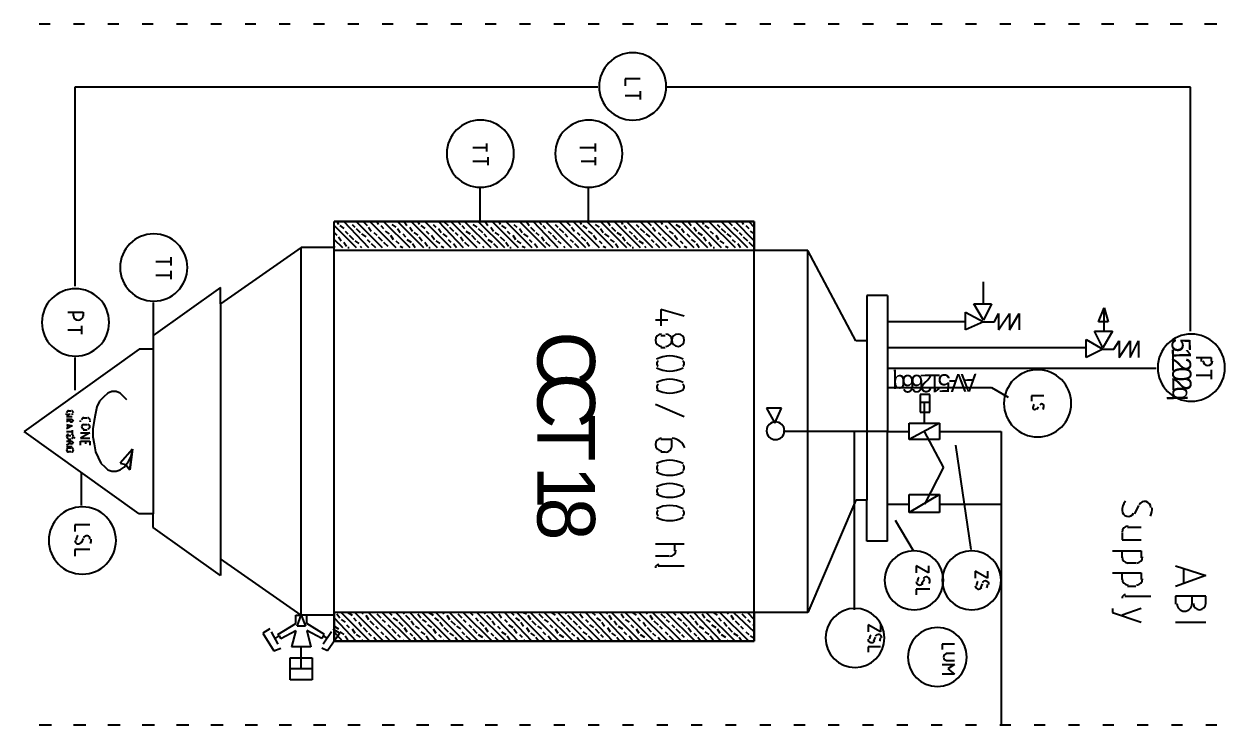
# Model space of a CAD drawing. Header units: millimetres. Extents: x 0 to 33.1, y 1.5 to 45.3.
# Drawn here: x 24.239 to 25.698, y 32.316 to 33.168 of the extents above; entities that cross this region are included whole.
import ezdxf

# ---------------------------------------------------------------- set-up
doc = ezdxf.new("R2010")
doc.units = ezdxf.units.MM
doc.header["$MEASUREMENT"] = 0
doc.layers.get('0').update_dxf_attribs({"linetype": 'CONTINUOUS'})

msp = doc.modelspace()

# ---------------------------------------------------------------- linework, layer by layer
at = {"color": 140, "linetype": 'Continuous'}
for p, q in [((24.2711, 33.1678), (24.2578, 33.1678)), ((24.3128, 33.1678), (24.2994, 33.1678)), ((24.3544, 33.1678), (24.3411, 33.1678)), ((24.3961, 33.1678), (24.3828, 33.1678)), ((24.4378, 33.1678), (24.4244, 33.1678)), ((24.4794, 33.1678), (24.4661, 33.1678)), ((24.5211, 33.1678), (24.5078, 33.1678)), ((24.5628, 33.1678), (24.5494, 33.1678)), ((24.6044, 33.1678), (24.5911, 33.1678)), ((24.6461, 33.1678), (24.6328, 33.1678)), ((24.6878, 33.1678), (24.6744, 33.1678)), ((24.7294, 33.1678), (24.7161, 33.1678)), ((24.7711, 33.1678), (24.7578, 33.1678)), ((24.8128, 33.1678), (24.7994, 33.1678)), ((24.8544, 33.1678), (24.8411, 33.1678)), ((24.8961, 33.1678), (24.8828, 33.1678)), ((24.9378, 33.1678), (24.9244, 33.1678)), ((24.9794, 33.1678), (24.9661, 33.1678)), ((25.0211, 33.1678), (25.0078, 33.1678)), ((25.0628, 33.1678), (25.0494, 33.1678)), ((25.1044, 33.1678), (25.0911, 33.1678)), ((25.1461, 33.1678), (25.1328, 33.1678)), ((25.1878, 33.1678), (25.1744, 33.1678)), ((25.2294, 33.1678), (25.2161, 33.1678)), ((25.2711, 33.1678), (25.2578, 33.1678)), ((25.3128, 33.1678), (25.2994, 33.1678)), ((25.3544, 33.1678), (25.3411, 33.1678)), ((25.3961, 33.1678), (25.3828, 33.1678)), ((25.4378, 33.1678), (25.4244, 33.1678)), ((25.4794, 33.1678), (25.4661, 33.1678)), ((25.5211, 33.1678), (25.5078, 33.1678)), ((25.5628, 33.1678), (25.5478, 33.1678)), ((25.6044, 33.1678), (25.5894, 33.1678)), ((25.6461, 33.1678), (25.6311, 33.1678)), ((25.6878, 33.1678), (25.6728, 33.1678)), ((24.9361, 33.0911), (24.3011, 33.0911)), ((24.3011, 33.0911), (24.3011, 32.8494)), ((24.9878, 33.1011), (24.9694, 33.1011)), ((24.9694, 33.1011), (24.9694, 33.0928)), ((25.6561, 33.0911), (25.0194, 33.0911)), ((25.6561, 32.7944), (25.6561, 33.0911)), ((24.9694, 33.0811), (24.9878, 33.0811)), ((24.9878, 33.0861), (24.9878, 33.0761)), ((24.8011, 33.0228), (24.8011, 33.0128)), ((24.9328, 33.0228), (24.9328, 33.0128)), ((24.7844, 33.0178), (24.8011, 33.0178)), ((24.8028, 33.0061), (24.8028, 32.9961)), ((24.9144, 33.0178), (24.9328, 33.0178)), ((24.9328, 33.0061), (24.9328, 32.9961)), ((24.7844, 33.0011), (24.8028, 33.0011)), ((24.9161, 33.0011), (24.9328, 33.0011)), ((24.7928, 32.9678), (24.7928, 32.9278)), ((24.9244, 32.9678), (24.9244, 32.9278)), ((24.6161, 32.4178), (24.6161, 32.9278)), ((25.1261, 32.9278), (24.6161, 32.9278)), ((24.6161, 32.8928), (24.6161, 32.9278)), ((24.6161, 32.9278), (25.1261, 32.9278)), ((24.6161, 32.9228), (24.6428, 32.8961)), ((24.6194, 32.9278), (24.6211, 32.9244)), ((24.6228, 32.9228), (24.6278, 32.9194)), ((24.6278, 32.9278), (24.6578, 32.8961)), ((24.6294, 32.9161), (24.6328, 32.9128)), ((24.6378, 32.9244), (24.6411, 32.9211)), ((24.6428, 32.9278), (24.6744, 32.8961)), ((24.6428, 32.9194), (24.6478, 32.9144)), ((24.6511, 32.9278), (24.6561, 32.9228)), ((24.6578, 32.9211), (24.6611, 32.9161)), ((24.6594, 32.9278), (24.6911, 32.8961)), ((24.6678, 32.9278), (24.6694, 32.9244)), ((24.6728, 32.9228), (24.6761, 32.9194)), ((24.6761, 32.9278), (24.7078, 32.8961)), ((24.6778, 32.9161), (24.6828, 32.9128)), ((24.6861, 32.9244), (24.6911, 32.9211)), ((24.6928, 32.9278), (24.7244, 32.8961)), ((24.6928, 32.9194), (24.6961, 32.9144)), ((24.7011, 32.9278), (24.7044, 32.9228)), ((24.7078, 32.9211), (24.7111, 32.9161)), ((24.7094, 32.9278), (24.7411, 32.8961)), ((24.7178, 32.9278), (24.7194, 32.9244)), ((24.7211, 32.9228), (24.7261, 32.9194)), ((24.7261, 32.9278), (24.7578, 32.8961)), ((24.7278, 32.9161), (24.7311, 32.9128)), ((24.7361, 32.9244), (24.7394, 32.9211)), ((24.7428, 32.9278), (24.7728, 32.8961)), ((24.7428, 32.9194), (24.7461, 32.9144)), ((24.7494, 32.9278), (24.7544, 32.9228)), ((24.7561, 32.9211), (24.7611, 32.9161)), ((24.7578, 32.9278), (24.7894, 32.8961)), ((24.7661, 32.9278), (24.7694, 32.9244)), ((24.7711, 32.9228), (24.7744, 32.9194)), ((24.7744, 32.9278), (24.8061, 32.8961)), ((24.7761, 32.9161), (24.7811, 32.9128)), ((24.7844, 32.9244), (24.7894, 32.9211)), ((24.7911, 32.9278), (24.8228, 32.8961)), ((24.7911, 32.9194), (24.7961, 32.9144)), ((24.7994, 32.9278), (24.8028, 32.9228)), ((24.8061, 32.9211), (24.8094, 32.9161)), ((24.8078, 32.9278), (24.8394, 32.8961)), ((24.8161, 32.9278), (24.8178, 32.9244)), ((24.8194, 32.9228), (24.8244, 32.9194)), ((24.8244, 32.9278), (24.8561, 32.8961)), ((24.8261, 32.9161), (24.8294, 32.9128)), ((24.8344, 32.9244), (24.8378, 32.9211)), ((24.8411, 32.9278), (24.8728, 32.8961)), ((24.8411, 32.9194), (24.8444, 32.9144)), ((24.8494, 32.9278), (24.8528, 32.9228)), ((24.8544, 32.9211), (24.8594, 32.9161)), ((24.8578, 32.9278), (24.8878, 32.8961)), ((24.8644, 32.9278), (24.8678, 32.9244)), ((24.8694, 32.9228), (24.8728, 32.9194)), ((24.8728, 32.9278), (24.9044, 32.8961)), ((24.8761, 32.9161), (24.8794, 32.9128)), ((24.8844, 32.9244), (24.8878, 32.9211)), ((24.8894, 32.9278), (24.9211, 32.8961)), ((24.8894, 32.9194), (24.8944, 32.9144)), ((24.8978, 32.9278), (24.9028, 32.9228)), ((24.9044, 32.9211), (24.9078, 32.9161)), ((24.9061, 32.9278), (24.9378, 32.8961)), ((24.9144, 32.9278), (24.9161, 32.9244)), ((24.9178, 32.9228), (24.9228, 32.9194)), ((24.9228, 32.9278), (24.9544, 32.8961)), ((24.9244, 32.9161), (24.9294, 32.9128)), ((24.9328, 32.9244), (24.9378, 32.9211)), ((24.9394, 32.9278), (24.9711, 32.8961)), ((24.9394, 32.9194), (24.9428, 32.9144)), ((24.9478, 32.9278), (24.9511, 32.9228)), ((24.9528, 32.9211), (24.9578, 32.9161)), ((24.9561, 32.9278), (24.9878, 32.8961)), ((24.9644, 32.9278), (24.9661, 32.9244)), ((24.9678, 32.9228), (24.9711, 32.9194)), ((24.9711, 32.9278), (25.0028, 32.8961)), ((24.9744, 32.9161), (24.9778, 32.9128)), ((24.9828, 32.9244), (24.9861, 32.9211)), ((24.9878, 32.9278), (25.0194, 32.8961)), ((24.9878, 32.9194), (24.9928, 32.9144)), ((24.9961, 32.9278), (25.0011, 32.9228)), ((25.0028, 32.9211), (25.0061, 32.9161)), ((25.0044, 32.9278), (25.0361, 32.8961)), ((25.0128, 32.9278), (25.0144, 32.9244)), ((25.0178, 32.9228), (25.0211, 32.9194)), ((25.0211, 32.9278), (25.0528, 32.8961)), ((25.0228, 32.9161), (25.0278, 32.9128)), ((25.0311, 32.9244), (25.0361, 32.9211)), ((25.0378, 32.9278), (25.0694, 32.8961)), ((25.0378, 32.9194), (25.0411, 32.9144)), ((25.0461, 32.9278), (25.0494, 32.9228)), ((25.0528, 32.9211), (25.0561, 32.9161)), ((25.0544, 32.9278), (25.0861, 32.8961)), ((25.0628, 32.9278), (25.0644, 32.9244)), ((25.0661, 32.9228), (25.0711, 32.9194)), ((25.0711, 32.9278), (25.1028, 32.8961)), ((25.0728, 32.9161), (25.0761, 32.9128)), ((25.0811, 32.9244), (25.0844, 32.9211)), ((25.0861, 32.9278), (25.1178, 32.8961)), ((25.0861, 32.9194), (25.0911, 32.9144)), ((25.0944, 32.9278), (25.0994, 32.9228)), ((25.1011, 32.9211), (25.1061, 32.9161)), ((25.1028, 32.9278), (25.1261, 32.9044)), ((25.1111, 32.9278), (25.1128, 32.9244)), ((25.1161, 32.9228), (25.1194, 32.9194)), ((25.1194, 32.9278), (25.1261, 32.9211)), ((25.1211, 32.9161), (25.1261, 32.9128)), ((25.1261, 32.8928), (25.1261, 32.9278)), ((25.1261, 32.9278), (25.1261, 32.8928)), ((24.6161, 32.9144), (24.6194, 32.9111)), ((24.6161, 32.9061), (24.6261, 32.8961)), ((24.6211, 32.9094), (24.6244, 32.9044)), ((24.6278, 32.9028), (24.6311, 32.8978)), ((24.6344, 32.9111), (24.6394, 32.9061)), ((24.6411, 32.9044), (24.6461, 32.9011)), ((24.6494, 32.9128), (24.6544, 32.9094)), ((24.6561, 32.9061), (24.6594, 32.9028)), ((24.6644, 32.9144), (24.6678, 32.9111)), ((24.6694, 32.9094), (24.6744, 32.9044)), ((24.6761, 32.9028), (24.6811, 32.8978)), ((24.6844, 32.9111), (24.6878, 32.9061)), ((24.6911, 32.9044), (24.6944, 32.9011)), ((24.6994, 32.9128), (24.7028, 32.9094)), ((24.7044, 32.9061), (24.7094, 32.9028)), ((24.7128, 32.9144), (24.7178, 32.9111)), ((24.7194, 32.9094), (24.7228, 32.9044)), ((24.7261, 32.9028), (24.7294, 32.8978)), ((24.7344, 32.9111), (24.7378, 32.9061)), ((24.7394, 32.9044), (24.7444, 32.9011)), ((24.7478, 32.9128), (24.7528, 32.9094)), ((24.7544, 32.9061), (24.7578, 32.9028)), ((24.7628, 32.9144), (24.7661, 32.9111)), ((24.7694, 32.9094), (24.7728, 32.9044)), ((24.7744, 32.9028), (24.7794, 32.8978)), ((24.7828, 32.9111), (24.7878, 32.9061)), ((24.7894, 32.9044), (24.7928, 32.9011)), ((24.7978, 32.9128), (24.8011, 32.9094)), ((24.8028, 32.9061), (24.8078, 32.9028)), ((24.8111, 32.9144), (24.8161, 32.9111)), ((24.8178, 32.9094), (24.8228, 32.9044)), ((24.8244, 32.9028), (24.8278, 32.8978)), ((24.8328, 32.9111), (24.8361, 32.9061)), ((24.8378, 32.9044), (24.8428, 32.9011)), ((24.8461, 32.9128), (24.8511, 32.9094)), ((24.8528, 32.9061), (24.8561, 32.9028)), ((24.8611, 32.9144), (24.8644, 32.9111)), ((24.8678, 32.9094), (24.8711, 32.9044)), ((24.8728, 32.9028), (24.8778, 32.8978)), ((24.8811, 32.9111), (24.8861, 32.9061)), ((24.8878, 32.9044), (24.8911, 32.9011)), ((24.8961, 32.9128), (24.8994, 32.9094)), ((24.9028, 32.9061), (24.9061, 32.9028)), ((24.9111, 32.9144), (24.9144, 32.9111)), ((24.9161, 32.9094), (24.9211, 32.9044)), ((24.9228, 32.9028), (24.9261, 32.8978)), ((24.9311, 32.9111), (24.9344, 32.9061)), ((24.9378, 32.9044), (24.9411, 32.9011)), ((24.9444, 32.9128), (24.9494, 32.9094)), ((24.9511, 32.9061), (24.9561, 32.9028)), ((24.9594, 32.9144), (24.9644, 32.9111)), ((24.9661, 32.9094), (24.9694, 32.9044)), ((24.9711, 32.9028), (24.9761, 32.8978)), ((24.9794, 32.9111), (24.9844, 32.9061)), ((24.9861, 32.9044), (24.9911, 32.9011)), ((24.9944, 32.9128), (24.9994, 32.9094)), ((25.0011, 32.9061), (25.0044, 32.9028)), ((25.0094, 32.9144), (25.0128, 32.9111)), ((25.0144, 32.9094), (25.0194, 32.9044)), ((25.0211, 32.9028), (25.0261, 32.8978)), ((25.0294, 32.9111), (25.0328, 32.9061)), ((25.0361, 32.9044), (25.0394, 32.9011)), ((25.0444, 32.9128), (25.0478, 32.9094)), ((25.0494, 32.9061), (25.0544, 32.9028)), ((25.0578, 32.9144), (25.0628, 32.9111)), ((25.0644, 32.9094), (25.0678, 32.9044)), ((25.0711, 32.9028), (25.0744, 32.8978)), ((25.0794, 32.9111), (25.0828, 32.9061)), ((25.0844, 32.9044), (25.0894, 32.9011)), ((25.0928, 32.9128), (25.0978, 32.9094)), ((25.0994, 32.9061), (25.1028, 32.9028)), ((25.1078, 32.9144), (25.1111, 32.9111)), ((25.1128, 32.9094), (25.1178, 32.9044)), ((25.1194, 32.9028), (25.1244, 32.8978)), ((24.5761, 32.8961), (24.4778, 32.8278)), ((24.5761, 32.8961), (24.4778, 32.8278)), ((24.5761, 32.4494), (24.5761, 32.8961)), ((24.6161, 32.8961), (24.5761, 32.8961)), ((24.6161, 32.8961), (24.5761, 32.8961)), ((24.6161, 32.8978), (24.6161, 32.8961)), ((25.1261, 32.8928), (24.6161, 32.8928)), ((24.6328, 32.8961), (24.6344, 32.8961)), ((24.6478, 32.8978), (24.6494, 32.8961)), ((24.6611, 32.9011), (24.6661, 32.8961)), ((24.6828, 32.8961), (24.6828, 32.8961)), ((24.6961, 32.8978), (24.6994, 32.8961)), ((24.7111, 32.9011), (24.7144, 32.8961)), ((24.7311, 32.8961), (24.7328, 32.8961)), ((24.7461, 32.8978), (24.7494, 32.8961)), ((24.7611, 32.9011), (24.7644, 32.8961)), ((24.7811, 32.8961), (24.7811, 32.8961)), ((24.7961, 32.8978), (24.7978, 32.8961)), ((24.8094, 32.9011), (24.8144, 32.8961)), ((24.8294, 32.8961), (24.8311, 32.8961)), ((24.8444, 32.8978), (24.8478, 32.8961)), ((24.8594, 32.9011), (24.8628, 32.8961)), ((24.8794, 32.8961), (24.8794, 32.8961)), ((24.8944, 32.8978), (24.8961, 32.8961)), ((24.9078, 32.9011), (24.9128, 32.8961)), ((24.9294, 32.8961), (24.9294, 32.8961)), ((24.9428, 32.8978), (24.9461, 32.8961)), ((24.9578, 32.9011), (24.9611, 32.8961)), ((24.9778, 32.8961), (24.9794, 32.8961)), ((24.9928, 32.8978), (24.9944, 32.8961)), ((25.0061, 32.9011), (25.0111, 32.8961)), ((25.0278, 32.8961), (25.0278, 32.8961)), ((25.0411, 32.8978), (25.0444, 32.8961)), ((25.0561, 32.9011), (25.0594, 32.8961)), ((25.0761, 32.8961), (25.0778, 32.8961)), ((25.0911, 32.8978), (25.0944, 32.8961)), ((25.1061, 32.9011), (25.1094, 32.8961)), ((25.1911, 32.8928), (25.1261, 32.8928)), ((25.1261, 32.4528), (25.1261, 32.8928)), ((25.2494, 32.7828), (25.1911, 32.8928)), ((25.1911, 32.4528), (25.1911, 32.8928)), ((24.3994, 32.8794), (24.4178, 32.8794)), ((24.4178, 32.8844), (24.4178, 32.8744)), ((24.3994, 32.8628), (24.4178, 32.8628)), ((24.4178, 32.8678), (24.4178, 32.8578)), ((24.4778, 32.8478), (24.3961, 32.7894)), ((24.4778, 32.8278), (24.4778, 32.8478)), ((25.4044, 32.8278), (25.4044, 32.8544)), ((24.3961, 32.8294), (24.3961, 32.7894)), ((25.2878, 32.8378), (25.2628, 32.8378)), ((25.2628, 32.8378), (25.2628, 32.7828)), ((25.2878, 32.8378), (25.2878, 32.6728)), ((24.2928, 32.8178), (24.3111, 32.8178)), ((24.2994, 32.8128), (24.2994, 32.8178)), ((24.3111, 32.8178), (24.3111, 32.8128)), ((24.4778, 32.8278), (24.4778, 32.5178)), ((25.0411, 32.8128), (25.0128, 32.8211)), ((25.0128, 32.8211), (25.0128, 32.8011)), ((25.3828, 32.7961), (25.3828, 32.8178)), ((25.3828, 32.8178), (25.4044, 32.8061)), ((25.4044, 32.8078), (25.3928, 32.8278)), ((25.3928, 32.8278), (25.4144, 32.8278)), ((25.4144, 32.8278), (25.4044, 32.8078)), ((25.4178, 32.8061), (25.4228, 32.8161)), ((25.4228, 32.8161), (25.4228, 32.7961)), ((25.4228, 32.7961), (25.4361, 32.8161)), ((25.4361, 32.8161), (25.4361, 32.7961)), ((25.4361, 32.7961), (25.4478, 32.8161)), ((25.4478, 32.8161), (25.4478, 32.7961)), ((25.5444, 32.8061), (25.5511, 32.8228)), ((25.5511, 32.8228), (25.5561, 32.8061)), ((25.5511, 32.8228), (25.5561, 32.8061)), ((25.5511, 32.7944), (25.5511, 32.8228)), ((24.3094, 32.8011), (24.3094, 32.7911)), ((25.0211, 32.8078), (25.0061, 32.8078)), ((25.3828, 32.8061), (25.2878, 32.8061)), ((25.4044, 32.8061), (25.3828, 32.7961)), ((25.4044, 32.8061), (25.4178, 32.8061)), ((25.5511, 32.8061), (25.5444, 32.8061)), ((25.5561, 32.8061), (25.5511, 32.8061)), ((25.5561, 32.8061), (25.5511, 32.8061)), ((24.2928, 32.7961), (24.3094, 32.7961)), ((24.3961, 32.7894), (24.3961, 32.7728)), ((25.0128, 32.7894), (25.0178, 32.7894)), ((25.5494, 32.7744), (25.5394, 32.7944)), ((25.5394, 32.7944), (25.5611, 32.7944)), ((25.5611, 32.7944), (25.5494, 32.7744)), ((24.3794, 32.7728), (24.2394, 32.6728)), ((24.3961, 32.7728), (24.3794, 32.7728)), ((24.3961, 32.7728), (24.3961, 32.5728)), ((25.0178, 32.7744), (25.0128, 32.7744)), ((25.2628, 32.7828), (25.2494, 32.7828)), ((25.2628, 32.7828), (25.2628, 32.5894)), ((25.5294, 32.7744), (25.2878, 32.7744)), ((25.5294, 32.7628), (25.5294, 32.7844)), ((25.5294, 32.7844), (25.5494, 32.7728)), ((25.5494, 32.7728), (25.5294, 32.7628)), ((25.5494, 32.7728), (25.5628, 32.7728)), ((25.5628, 32.7728), (25.5694, 32.7828)), ((25.5694, 32.7828), (25.5694, 32.7628)), ((25.5694, 32.7628), (25.5828, 32.7828)), ((25.5828, 32.7828), (25.5828, 32.7628)), ((25.5828, 32.7628), (25.5928, 32.7828)), ((25.5928, 32.7828), (25.5928, 32.7628)), ((24.3011, 32.7628), (24.3011, 32.7228)), ((25.6628, 32.7628), (25.6811, 32.7628)), ((25.6694, 32.7578), (25.6694, 32.7628)), ((25.6811, 32.7628), (25.6811, 32.7578)), ((25.6144, 32.7494), (25.2878, 32.7494)), ((25.6628, 32.7411), (25.6811, 32.7411)), ((25.6811, 32.7478), (25.6811, 32.7361)), ((24.3361, 32.7144), (24.3311, 32.7094)), ((24.3411, 32.7194), (24.3361, 32.7144)), ((24.3461, 32.7211), (24.3411, 32.7194)), ((24.3511, 32.7211), (24.3461, 32.7211)), ((24.3561, 32.7194), (24.3511, 32.7211)), ((24.3594, 32.7161), (24.3561, 32.7194)), ((24.3644, 32.7111), (24.3594, 32.7161)), ((25.2878, 32.7261), (25.4144, 32.7261)), ((25.3394, 32.7178), (25.3278, 32.7178)), ((25.3278, 32.7178), (25.3278, 32.6961)), ((25.3394, 32.6961), (25.3394, 32.7178)), ((25.4144, 32.7261), (25.4344, 32.7144)), ((25.4778, 32.7161), (25.4628, 32.7161)), ((25.4628, 32.7161), (25.4628, 32.7094)), ((24.2928, 32.6978), (24.2961, 32.6978)), ((24.3278, 32.7028), (24.3261, 32.6944)), ((24.3311, 32.7094), (24.3278, 32.7028)), ((25.0061, 32.7061), (25.0411, 32.6911)), ((25.1411, 32.7011), (25.1511, 32.6828)), ((25.1594, 32.7011), (25.1411, 32.7011)), ((25.1511, 32.6828), (25.1594, 32.7011)), ((25.3394, 32.7078), (25.3278, 32.7078)), ((25.3328, 32.6828), (25.3328, 32.7078)), ((25.4711, 32.7028), (25.4694, 32.6994)), ((24.2911, 32.6928), (24.2911, 32.6944)), ((24.2944, 32.6928), (24.2911, 32.6928)), ((24.2911, 32.6911), (24.2978, 32.6911)), ((24.2911, 32.6878), (24.2978, 32.6878)), ((24.2944, 32.6861), (24.2911, 32.6844)), ((24.2944, 32.6944), (24.2944, 32.6928)), ((24.2944, 32.6878), (24.2944, 32.6861)), ((24.2978, 32.6944), (24.2978, 32.6928)), ((24.2978, 32.6878), (24.2978, 32.6861)), ((24.3078, 32.6844), (24.3078, 32.6861)), ((24.3111, 32.6894), (24.3161, 32.6894)), ((24.3194, 32.6861), (24.3194, 32.6844)), ((24.3244, 32.6861), (24.3228, 32.6761)), ((24.3261, 32.6944), (24.3244, 32.6861)), ((25.3144, 32.6628), (25.3144, 32.6828)), ((25.3144, 32.6828), (25.3511, 32.6828)), ((25.3511, 32.6828), (25.3144, 32.6628)), ((25.3278, 32.6961), (25.3394, 32.6961)), ((25.3511, 32.6828), (25.3511, 32.6628)), ((24.3794, 32.5728), (24.2394, 32.6728)), ((24.2911, 32.6811), (24.2978, 32.6794)), ((24.2978, 32.6794), (24.2911, 32.6761)), ((24.2911, 32.6728), (24.2978, 32.6728)), ((24.2928, 32.6778), (24.2928, 32.6811)), ((24.2978, 32.6744), (24.2978, 32.6694)), ((24.3078, 32.6711), (24.3194, 32.6711)), ((24.3194, 32.6711), (24.3078, 32.6644)), ((24.3111, 32.6811), (24.3161, 32.6811)), ((24.3161, 32.6744), (24.3111, 32.6744)), ((24.3228, 32.6761), (24.3228, 32.6661)), ((25.2878, 32.6728), (25.1611, 32.6728)), ((25.2478, 32.4561), (25.2478, 32.6728)), ((25.2878, 32.6728), (25.3144, 32.6728)), ((25.2878, 32.5394), (25.2878, 32.6728)), ((25.3561, 32.6294), (25.3328, 32.6728)), ((25.3511, 32.6728), (25.4261, 32.6728)), ((25.4261, 32.6728), (25.4261, 32.4261)), ((24.2911, 32.6611), (24.2978, 32.6611)), ((24.2944, 32.6578), (24.2911, 32.6561)), ((24.2911, 32.6544), (24.2978, 32.6544)), ((24.2928, 32.6678), (24.2961, 32.6678)), ((24.2961, 32.6628), (24.2928, 32.6628)), ((24.2944, 32.6594), (24.2944, 32.6611)), ((24.2978, 32.6611), (24.2978, 32.6594)), ((24.2994, 32.6661), (24.3011, 32.6644)), ((24.3078, 32.6644), (24.3194, 32.6644)), ((24.3078, 32.6561), (24.3078, 32.6611)), ((24.3078, 32.6611), (24.3194, 32.6611)), ((24.3144, 32.6578), (24.3144, 32.6611)), ((24.3194, 32.6611), (24.3194, 32.6561)), ((24.3228, 32.6661), (24.3244, 32.6578)), ((24.3244, 32.6578), (24.3261, 32.6478)), ((25.0261, 32.6628), (25.0128, 32.6628)), ((25.0261, 32.6561), (25.0261, 32.6628)), ((25.3511, 32.6628), (25.3144, 32.6628)), ((25.3894, 32.5294), (25.3711, 32.6561)), ((24.2928, 32.6528), (24.2961, 32.6528)), ((24.2961, 32.6478), (24.2928, 32.6478)), ((24.3261, 32.6478), (24.3294, 32.6411)), ((24.3294, 32.6411), (24.3328, 32.6344)), ((24.3711, 32.6511), (24.3561, 32.6344)), ((24.3711, 32.6511), (24.3561, 32.6344)), ((24.3661, 32.6361), (24.3694, 32.6428)), ((24.3711, 32.6511), (24.3678, 32.6261)), ((24.3678, 32.6261), (24.3711, 32.6511)), ((24.3694, 32.6428), (24.3711, 32.6511)), ((25.0128, 32.6478), (25.0178, 32.6478)), ((24.3328, 32.6344), (24.3378, 32.6294)), ((24.3378, 32.6294), (24.3411, 32.6261)), ((24.3411, 32.6261), (24.3461, 32.6244)), ((24.3511, 32.6244), (24.3561, 32.6261)), ((24.3561, 32.6344), (24.3628, 32.6328)), ((24.3561, 32.6344), (24.3628, 32.6328)), ((24.3561, 32.6261), (24.3611, 32.6294)), ((24.3611, 32.6294), (24.3661, 32.6361)), ((24.3678, 32.6261), (24.3628, 32.6328)), ((24.3628, 32.6328), (24.3678, 32.6261)), ((25.3561, 32.6294), (25.3328, 32.5844)), ((24.3094, 32.5828), (24.3094, 32.6228)), ((24.3461, 32.6244), (24.3511, 32.6244)), ((25.3144, 32.5744), (25.3144, 32.5961)), ((25.3144, 32.5961), (25.3511, 32.5961)), ((25.3511, 32.5961), (25.3144, 32.5744)), ((25.3511, 32.5961), (25.3511, 32.5744)), ((25.2494, 32.5894), (25.1911, 32.4528)), ((25.2628, 32.5894), (25.2494, 32.5894)), ((25.2628, 32.5394), (25.2628, 32.5894)), ((25.2878, 32.5844), (25.3144, 32.5844)), ((25.3511, 32.5844), (25.4261, 32.5844)), ((25.4261, 32.5878), (25.4261, 32.3161)), ((25.5928, 32.5828), (25.5878, 32.5728)), ((24.3961, 32.5728), (24.3794, 32.5728)), ((24.3961, 32.5561), (24.3961, 32.5728)), ((25.3511, 32.5744), (25.3144, 32.5744)), ((24.3194, 32.5594), (24.3011, 32.5594)), ((24.3011, 32.5594), (24.3011, 32.5511)), ((24.4778, 32.4978), (24.3961, 32.5561)), ((25.3194, 32.5278), (25.2978, 32.5644)), ((25.5961, 32.5561), (25.5794, 32.5561)), ((24.3111, 32.5428), (24.3094, 32.5378)), ((25.2878, 32.5394), (25.2628, 32.5394)), ((25.5728, 32.5494), (25.5728, 32.5411)), ((25.5728, 32.5411), (25.5961, 32.5411)), ((24.3194, 32.5294), (24.3011, 32.5294)), ((24.3011, 32.5294), (24.3011, 32.5211)), ((25.0061, 32.5361), (25.0411, 32.5361)), ((25.0294, 32.5361), (25.0294, 32.5278)), ((25.5611, 32.5278), (25.5961, 32.5278)), ((25.5728, 32.5194), (25.5728, 32.5278)), ((25.5961, 32.5278), (25.5961, 32.5194)), ((24.4778, 32.5178), (24.4778, 32.4978)), ((24.5761, 32.4494), (24.4778, 32.5178)), ((24.5761, 32.4494), (24.4778, 32.5178)), ((25.0228, 32.5211), (25.0061, 32.5211)), ((25.0094, 32.5094), (25.0411, 32.5094)), ((25.3378, 32.5011), (25.3228, 32.5094)), ((25.3228, 32.5094), (25.3228, 32.5011)), ((25.3378, 32.5094), (25.3378, 32.5011)), ((25.5894, 32.5128), (25.5794, 32.5128)), ((25.6378, 32.5094), (25.6744, 32.4978)), ((25.4094, 32.4944), (25.3944, 32.5028)), ((25.3944, 32.5028), (25.3944, 32.4944)), ((25.4094, 32.5028), (25.4094, 32.4944)), ((25.5611, 32.5011), (25.5961, 32.5011)), ((25.5728, 32.4928), (25.5728, 32.5011)), ((25.5961, 32.5011), (25.5961, 32.4928)), ((25.6744, 32.4978), (25.6378, 32.4844)), ((25.6478, 32.4878), (25.6478, 32.5061)), ((25.3394, 32.4811), (25.3228, 32.4811)), ((25.3228, 32.4811), (25.3228, 32.4744)), ((25.3328, 32.4928), (25.3294, 32.4878)), ((25.4028, 32.4878), (25.4011, 32.4828)), ((25.5894, 32.4844), (25.5794, 32.4844)), ((25.5761, 32.4728), (25.6078, 32.4728)), ((25.6378, 32.4728), (25.6378, 32.4628)), ((25.6744, 32.4728), (25.6378, 32.4728)), ((25.6578, 32.4628), (25.6578, 32.4728)), ((25.6744, 32.4628), (25.6744, 32.4728)), ((24.6161, 32.4528), (24.6161, 32.4178)), ((25.1261, 32.4528), (24.6161, 32.4528)), ((24.6194, 32.4511), (24.6228, 32.4461)), ((24.6244, 32.4528), (24.6594, 32.4178)), ((24.6328, 32.4528), (24.6378, 32.4494)), ((24.6411, 32.4528), (24.6761, 32.4178)), ((24.6494, 32.4528), (24.6511, 32.4511)), ((24.6578, 32.4528), (24.6928, 32.4178)), ((24.6678, 32.4511), (24.6728, 32.4461)), ((24.6744, 32.4528), (24.7094, 32.4178)), ((24.6828, 32.4528), (24.6861, 32.4494)), ((24.6911, 32.4528), (24.7244, 32.4178)), ((24.6994, 32.4528), (24.7011, 32.4511)), ((24.7078, 32.4528), (24.7411, 32.4178)), ((24.7178, 32.4511), (24.7211, 32.4461)), ((24.7228, 32.4528), (24.7578, 32.4178)), ((24.7311, 32.4528), (24.7361, 32.4494)), ((24.7394, 32.4528), (24.7744, 32.4178)), ((24.7478, 32.4528), (24.7494, 32.4511)), ((24.7561, 32.4528), (24.7911, 32.4178)), ((24.7661, 32.4511), (24.7711, 32.4461)), ((24.7728, 32.4528), (24.8078, 32.4178)), ((24.7811, 32.4528), (24.7844, 32.4494)), ((24.7894, 32.4528), (24.8244, 32.4178)), ((24.7978, 32.4528), (24.7994, 32.4511)), ((24.8061, 32.4528), (24.8394, 32.4178)), ((24.8161, 32.4511), (24.8194, 32.4461)), ((24.8228, 32.4528), (24.8561, 32.4178)), ((24.8311, 32.4528), (24.8344, 32.4494)), ((24.8378, 32.4528), (24.8728, 32.4178)), ((24.8461, 32.4528), (24.8494, 32.4511)), ((24.8544, 32.4528), (24.8894, 32.4178)), ((24.8644, 32.4511), (24.8694, 32.4461)), ((24.8711, 32.4528), (24.9061, 32.4178)), ((24.8794, 32.4528), (24.8844, 32.4494)), ((24.8878, 32.4528), (24.9228, 32.4178)), ((24.8961, 32.4528), (24.8978, 32.4511)), ((24.9044, 32.4528), (24.9394, 32.4178)), ((24.9144, 32.4511), (24.9178, 32.4461)), ((24.9211, 32.4528), (24.9544, 32.4178)), ((24.9294, 32.4528), (24.9328, 32.4494)), ((24.9378, 32.4528), (24.9711, 32.4178)), ((24.9461, 32.4528), (24.9478, 32.4511)), ((24.9528, 32.4528), (24.9878, 32.4178)), ((24.9644, 32.4511), (24.9678, 32.4461)), ((24.9694, 32.4528), (25.0044, 32.4178)), ((24.9778, 32.4528), (24.9828, 32.4494)), ((24.9861, 32.4528), (25.0211, 32.4178)), ((24.9944, 32.4528), (24.9961, 32.4511)), ((25.0028, 32.4528), (25.0378, 32.4178)), ((25.0128, 32.4511), (25.0178, 32.4461)), ((25.0194, 32.4528), (25.0544, 32.4178)), ((25.0278, 32.4528), (25.0311, 32.4494)), ((25.0361, 32.4528), (25.0694, 32.4178)), ((25.0444, 32.4528), (25.0461, 32.4511)), ((25.0528, 32.4528), (25.0861, 32.4178)), ((25.0628, 32.4511), (25.0661, 32.4461)), ((25.0678, 32.4528), (25.1028, 32.4178)), ((25.0761, 32.4528), (25.0811, 32.4494)), ((25.0844, 32.4528), (25.1194, 32.4178)), ((25.0928, 32.4528), (25.0944, 32.4511)), ((25.1011, 32.4528), (25.1261, 32.4294)), ((25.1111, 32.4511), (25.1161, 32.4461)), ((25.1178, 32.4528), (25.1261, 32.4444)), ((25.1911, 32.4528), (25.1261, 32.4528)), ((25.1261, 32.4528), (25.1261, 32.4178)), ((25.1261, 32.4178), (25.1261, 32.4528)), ((25.5611, 32.4578), (25.5611, 32.4528)), ((25.5611, 32.4528), (25.5961, 32.4411)), ((25.5961, 32.4578), (25.5728, 32.4494)), ((24.5478, 32.4261), (24.5694, 32.4394)), ((24.5694, 32.4394), (24.5694, 32.4494)), ((24.5694, 32.4494), (24.5761, 32.4494)), ((24.5711, 32.4361), (24.5761, 32.4494)), ((24.5811, 32.4361), (24.5711, 32.4361)), ((24.6161, 32.4494), (24.5761, 32.4494)), ((24.6161, 32.4494), (24.5761, 32.4494)), ((24.6161, 32.4494), (24.5761, 32.4494)), ((24.6161, 32.4494), (24.5761, 32.4494)), ((24.5761, 32.4494), (24.5811, 32.4361)), ((24.5828, 32.4494), (24.5761, 32.4494)), ((24.5828, 32.4394), (24.5828, 32.4494)), ((24.6044, 32.4261), (24.5828, 32.4394)), ((24.6161, 32.4461), (24.6428, 32.4178)), ((24.6161, 32.4361), (24.6211, 32.4328)), ((24.6244, 32.4444), (24.6294, 32.4411)), ((24.6311, 32.4378), (24.6344, 32.4344)), ((24.6394, 32.4461), (24.6428, 32.4428)), ((24.6461, 32.4411), (24.6494, 32.4361)), ((24.6544, 32.4494), (24.6578, 32.4444)), ((24.6594, 32.4428), (24.6644, 32.4378)), ((24.6661, 32.4361), (24.6694, 32.4328)), ((24.6744, 32.4444), (24.6778, 32.4411)), ((24.6811, 32.4378), (24.6844, 32.4344)), ((24.6878, 32.4461), (24.6928, 32.4428)), ((24.6944, 32.4411), (24.6994, 32.4361)), ((24.7028, 32.4494), (24.7078, 32.4444)), ((24.7094, 32.4428), (24.7128, 32.4378)), ((24.7144, 32.4361), (24.7194, 32.4328)), ((24.7228, 32.4444), (24.7278, 32.4411)), ((24.7294, 32.4378), (24.7344, 32.4344)), ((24.7378, 32.4461), (24.7428, 32.4428)), ((24.7444, 32.4411), (24.7478, 32.4361)), ((24.7528, 32.4494), (24.7561, 32.4444)), ((24.7578, 32.4428), (24.7628, 32.4378)), ((24.7644, 32.4361), (24.7694, 32.4328)), ((24.7728, 32.4444), (24.7761, 32.4411)), ((24.7794, 32.4378), (24.7828, 32.4344)), ((24.7878, 32.4461), (24.7911, 32.4428)), ((24.7928, 32.4411), (24.7978, 32.4361)), ((24.8011, 32.4494), (24.8061, 32.4444)), ((24.8078, 32.4428), (24.8111, 32.4378)), ((24.8144, 32.4361), (24.8178, 32.4328)), ((24.8228, 32.4444), (24.8261, 32.4411)), ((24.8278, 32.4378), (24.8328, 32.4344)), ((24.8361, 32.4461), (24.8411, 32.4428)), ((24.8428, 32.4411), (24.8461, 32.4361)), ((24.8511, 32.4494), (24.8544, 32.4444)), ((24.8561, 32.4428), (24.8611, 32.4378)), ((24.8628, 32.4361), (24.8678, 32.4328)), ((24.8711, 32.4444), (24.8761, 32.4411)), ((24.8778, 32.4378), (24.8811, 32.4344)), ((24.8861, 32.4461), (24.8894, 32.4428)), ((24.8911, 32.4411), (24.8961, 32.4361)), ((24.8994, 32.4494), (24.9044, 32.4444)), ((24.9061, 32.4428), (24.9111, 32.4378)), ((24.9128, 32.4361), (24.9161, 32.4328)), ((24.9211, 32.4444), (24.9244, 32.4411)), ((24.9261, 32.4378), (24.9311, 32.4344)), ((24.9344, 32.4461), (24.9394, 32.4428)), ((24.9411, 32.4411), (24.9444, 32.4361)), ((24.9494, 32.4494), (24.9528, 32.4444)), ((24.9561, 32.4428), (24.9594, 32.4378)), ((24.9611, 32.4361), (24.9661, 32.4328)), ((24.9694, 32.4444), (24.9744, 32.4411)), ((24.9761, 32.4378), (24.9794, 32.4344)), ((24.9844, 32.4461), (24.9878, 32.4428)), ((24.9911, 32.4411), (24.9944, 32.4361)), ((24.9994, 32.4494), (25.0028, 32.4444)), ((25.0044, 32.4428), (25.0094, 32.4378)), ((25.0111, 32.4361), (25.0144, 32.4328)), ((25.0194, 32.4444), (25.0228, 32.4411)), ((25.0261, 32.4378), (25.0294, 32.4344)), ((25.0328, 32.4461), (25.0378, 32.4428)), ((25.0394, 32.4411), (25.0444, 32.4361)), ((25.0478, 32.4494), (25.0528, 32.4444)), ((25.0544, 32.4428), (25.0578, 32.4378)), ((25.0594, 32.4361), (25.0644, 32.4328)), ((25.0678, 32.4444), (25.0728, 32.4411)), ((25.0744, 32.4378), (25.0794, 32.4344)), ((25.0828, 32.4461), (25.0861, 32.4428)), ((25.0894, 32.4411), (25.0928, 32.4361)), ((25.0978, 32.4494), (25.1011, 32.4444)), ((25.1028, 32.4428), (25.1078, 32.4378)), ((25.1094, 32.4361), (25.1128, 32.4328)), ((25.1178, 32.4444), (25.1211, 32.4411)), ((25.1244, 32.4378), (25.1261, 32.4378)), ((25.2794, 32.4294), (25.2644, 32.4378)), ((25.2644, 32.4378), (25.2644, 32.4294)), ((25.2794, 32.4378), (25.2794, 32.4294)), ((25.6378, 32.4411), (25.6744, 32.4411)), ((24.5378, 32.4328), (24.5294, 32.4278)), ((24.5294, 32.4278), (24.5428, 32.4061)), ((24.5394, 32.4294), (24.5478, 32.4144)), ((24.5394, 32.4294), (24.5478, 32.4144)), ((24.5444, 32.4211), (24.5494, 32.4244)), ((24.5494, 32.4244), (24.5478, 32.4261)), ((24.5494, 32.4244), (24.5494, 32.4244)), ((24.5494, 32.4244), (24.5511, 32.4211)), ((24.5511, 32.4211), (24.5694, 32.4311)), ((24.5694, 32.4311), (24.5644, 32.4111)), ((24.5828, 32.4311), (24.5878, 32.4111)), ((24.6011, 32.4211), (24.5828, 32.4311)), ((24.6028, 32.4244), (24.6011, 32.4211)), ((24.6128, 32.4294), (24.6028, 32.4144)), ((24.6028, 32.4244), (24.6044, 32.4261)), ((24.6028, 32.4244), (24.6028, 32.4244)), ((24.6078, 32.4211), (24.6028, 32.4244)), ((24.6228, 32.4278), (24.6078, 32.4061)), ((24.6144, 32.4328), (24.6228, 32.4278)), ((24.6161, 32.4294), (24.6261, 32.4178)), ((24.6161, 32.4211), (24.6178, 32.4178)), ((24.6228, 32.4294), (24.6278, 32.4261)), ((24.6294, 32.4244), (24.6328, 32.4194)), ((24.6378, 32.4328), (24.6411, 32.4278)), ((24.6428, 32.4261), (24.6478, 32.4228)), ((24.6511, 32.4344), (24.6561, 32.4294)), ((24.6578, 32.4278), (24.6611, 32.4244)), ((24.6644, 32.4228), (24.6678, 32.4178)), ((24.6728, 32.4294), (24.6761, 32.4261)), ((24.6778, 32.4244), (24.6828, 32.4194)), ((24.6861, 32.4328), (24.6911, 32.4278)), ((24.6928, 32.4261), (24.6961, 32.4228)), ((24.7011, 32.4344), (24.7044, 32.4294)), ((24.7078, 32.4278), (24.7111, 32.4244)), ((24.7128, 32.4228), (24.7161, 32.4178)), ((24.7211, 32.4294), (24.7261, 32.4261)), ((24.7278, 32.4244), (24.7311, 32.4194)), ((24.7361, 32.4328), (24.7394, 32.4278)), ((24.7428, 32.4261), (24.7461, 32.4228)), ((24.7494, 32.4344), (24.7544, 32.4294)), ((24.7561, 32.4278), (24.7611, 32.4244)), ((24.7628, 32.4228), (24.7661, 32.4178)), ((24.7711, 32.4294), (24.7744, 32.4261)), ((24.7761, 32.4244), (24.7811, 32.4194)), ((24.7844, 32.4328), (24.7894, 32.4278)), ((24.7911, 32.4261), (24.7961, 32.4228)), ((24.7994, 32.4344), (24.8028, 32.4294)), ((24.8061, 32.4278), (24.8094, 32.4244)), ((24.8111, 32.4228), (24.8161, 32.4178)), ((24.8194, 32.4294), (24.8244, 32.4261)), ((24.8261, 32.4244), (24.8294, 32.4194)), ((24.8344, 32.4328), (24.8378, 32.4278)), ((24.8411, 32.4261), (24.8444, 32.4228)), ((24.8494, 32.4344), (24.8528, 32.4294)), ((24.8544, 32.4278), (24.8594, 32.4244)), ((24.8611, 32.4228), (24.8644, 32.4178)), ((24.8694, 32.4294), (24.8728, 32.4261)), ((24.8761, 32.4244), (24.8794, 32.4194)), ((24.8844, 32.4328), (24.8878, 32.4278)), ((24.8894, 32.4261), (24.8944, 32.4228)), ((24.8978, 32.4344), (24.9028, 32.4294)), ((24.9044, 32.4278), (24.9078, 32.4244)), ((24.9111, 32.4228), (24.9144, 32.4178)), ((24.9178, 32.4294), (24.9228, 32.4261)), ((24.9244, 32.4244), (24.9294, 32.4194)), ((24.9328, 32.4328), (24.9378, 32.4278)), ((24.9394, 32.4261), (24.9428, 32.4228)), ((24.9478, 32.4344), (24.9511, 32.4294)), ((24.9528, 32.4278), (24.9578, 32.4244)), ((24.9594, 32.4228), (24.9628, 32.4178)), ((24.9678, 32.4294), (24.9711, 32.4261)), ((24.9744, 32.4244), (24.9778, 32.4194)), ((24.9828, 32.4328), (24.9861, 32.4278)), ((24.9878, 32.4261), (24.9928, 32.4228)), ((24.9961, 32.4344), (25.0011, 32.4294)), ((25.0028, 32.4278), (25.0061, 32.4244)), ((25.0094, 32.4228), (25.0128, 32.4178)), ((25.0178, 32.4294), (25.0211, 32.4261)), ((25.0228, 32.4244), (25.0278, 32.4194)), ((25.0311, 32.4328), (25.0361, 32.4278)), ((25.0378, 32.4261), (25.0411, 32.4228)), ((25.0461, 32.4344), (25.0494, 32.4294)), ((25.0528, 32.4278), (25.0561, 32.4244)), ((25.0578, 32.4228), (25.0611, 32.4178)), ((25.0661, 32.4294), (25.0711, 32.4261)), ((25.0728, 32.4244), (25.0761, 32.4194)), ((25.0811, 32.4328), (25.0844, 32.4278)), ((25.0861, 32.4261), (25.0911, 32.4228)), ((25.0944, 32.4344), (25.0994, 32.4294)), ((25.1011, 32.4278), (25.1061, 32.4244)), ((25.1078, 32.4228), (25.1111, 32.4178)), ((25.1161, 32.4294), (25.1194, 32.4261)), ((25.1211, 32.4244), (25.1261, 32.4211)), ((25.2728, 32.4228), (25.2711, 32.4178)), ((24.5428, 32.4061), (24.5511, 32.4094)), ((24.5878, 32.4111), (24.5644, 32.4111)), ((24.5761, 32.3844), (24.5761, 32.4111)), ((24.6078, 32.4061), (24.6011, 32.4094)), ((25.1261, 32.4178), (24.6161, 32.4178)), ((24.6161, 32.4178), (25.1261, 32.4178)), ((24.6494, 32.4194), (24.6511, 32.4178)), ((24.6994, 32.4194), (24.7011, 32.4178)), ((24.7478, 32.4194), (24.7494, 32.4178)), ((24.7978, 32.4194), (24.7994, 32.4178)), ((24.8461, 32.4194), (24.8478, 32.4178)), ((24.8961, 32.4194), (24.8978, 32.4178)), ((24.9444, 32.4194), (24.9461, 32.4178)), ((24.9944, 32.4194), (24.9961, 32.4178)), ((25.0444, 32.4194), (25.0461, 32.4178)), ((25.0928, 32.4194), (25.0944, 32.4178)), ((25.2794, 32.4111), (25.2644, 32.4111)), ((25.2644, 32.4111), (25.2644, 32.4044)), ((25.3694, 32.4144), (25.3544, 32.4144)), ((25.3544, 32.4144), (25.3544, 32.4078)), ((24.5628, 32.3711), (24.5628, 32.3978)), ((24.5628, 32.3978), (24.5894, 32.3978)), ((24.5894, 32.3978), (24.5894, 32.3711)), ((25.3694, 32.4028), (25.3594, 32.4028)), ((25.3594, 32.3944), (25.3694, 32.3944)), ((24.5894, 32.3844), (24.5628, 32.3844)), ((25.3544, 32.3894), (25.3694, 32.3894)), ((25.3694, 32.3778), (25.3544, 32.3778)), ((25.3694, 32.3894), (25.3611, 32.3844)), ((25.3611, 32.3844), (25.3694, 32.3778)), ((24.5894, 32.3711), (24.5628, 32.3711)), ((24.2578, 32.3161), (24.2728, 32.3161)), ((24.2994, 32.3161), (24.3144, 32.3161)), ((24.3411, 32.3161), (24.3561, 32.3161)), ((24.3828, 32.3161), (24.3978, 32.3161)), ((24.4244, 32.3161), (24.4394, 32.3161)), ((24.4661, 32.3161), (24.4811, 32.3161)), ((24.5078, 32.3161), (24.5228, 32.3161)), ((24.5494, 32.3161), (24.5644, 32.3161)), ((24.5911, 32.3161), (24.6061, 32.3161)), ((24.6328, 32.3161), (24.6478, 32.3161)), ((24.6744, 32.3161), (24.6894, 32.3161)), ((24.7161, 32.3161), (24.7311, 32.3161)), ((24.7578, 32.3161), (24.7728, 32.3161)), ((24.7994, 32.3161), (24.8144, 32.3161)), ((24.8411, 32.3161), (24.8544, 32.3161)), ((24.8828, 32.3161), (24.8961, 32.3161)), ((24.9244, 32.3161), (24.9378, 32.3161)), ((24.9661, 32.3161), (24.9794, 32.3161)), ((25.0078, 32.3161), (25.0211, 32.3161)), ((25.0494, 32.3161), (25.0628, 32.3161)), ((25.0911, 32.3161), (25.1044, 32.3161)), ((25.1328, 32.3161), (25.1461, 32.3161)), ((25.1744, 32.3161), (25.1878, 32.3161)), ((25.2161, 32.3161), (25.2294, 32.3161)), ((25.2578, 32.3161), (25.2711, 32.3161)), ((25.2994, 32.3161), (25.3128, 32.3161)), ((25.3411, 32.3161), (25.3544, 32.3161)), ((25.3828, 32.3161), (25.3961, 32.3161)), ((25.4244, 32.3161), (25.4378, 32.3161)), ((25.4661, 32.3161), (25.4794, 32.3161)), ((25.5078, 32.3161), (25.5211, 32.3161)), ((25.5494, 32.3161), (25.5628, 32.3161)), ((25.5911, 32.3161), (25.6044, 32.3161)), ((25.6328, 32.3161), (25.6461, 32.3161)), ((25.6744, 32.3161), (25.6878, 32.3161))]:
    msp.add_line(p, q, dxfattribs=at)
for points in [[(24.9786, 33.1328), (24.9561, 33.1328), (24.9378, 33.1144), (24.9378, 33.0919)], [(25.0194, 33.0919), (25.0194, 33.1144), (25.0011, 33.1328), (24.9786, 33.1328)], [(24.9378, 33.0919), (24.9378, 33.0694), (24.9561, 33.0511), (24.9786, 33.0511)], [(24.9786, 33.0511), (25.0011, 33.0511), (25.0194, 33.0694), (25.0194, 33.0919)], [(24.7936, 33.0511), (24.7711, 33.0511), (24.7528, 33.0328), (24.7528, 33.0103)], [(24.8344, 33.0103), (24.8344, 33.0328), (24.8161, 33.0511), (24.7936, 33.0511)], [(24.9253, 33.0511), (24.9028, 33.0511), (24.8844, 33.0328), (24.8844, 33.0103)], [(24.9661, 33.0103), (24.9661, 33.0328), (24.9478, 33.0511), (24.9253, 33.0511)], [(24.7528, 33.0103), (24.7528, 32.9878), (24.7711, 32.9694), (24.7936, 32.9694)], [(24.7936, 32.9694), (24.8161, 32.9694), (24.8344, 32.9878), (24.8344, 33.0103)], [(24.8844, 33.0103), (24.8844, 32.9878), (24.9028, 32.9694), (24.9253, 32.9694)], [(24.9253, 32.9694), (24.9478, 32.9694), (24.9661, 32.9878), (24.9661, 33.0103)], [(24.3969, 32.9128), (24.3744, 32.9128), (24.3561, 32.8944), (24.3561, 32.8719)], [(24.4378, 32.8719), (24.4378, 32.8944), (24.4194, 32.9128), (24.3969, 32.9128)], [(24.3561, 32.8719), (24.3561, 32.8494), (24.3744, 32.8311), (24.3969, 32.8311)], [(24.3969, 32.8311), (24.4194, 32.8311), (24.4378, 32.8494), (24.4378, 32.8719)], [(24.3019, 32.8461), (24.2794, 32.8461), (24.2611, 32.8279), (24.2611, 32.8053)], [(24.3428, 32.8053), (24.3428, 32.8279), (24.3244, 32.8461), (24.3019, 32.8461)], [(24.2611, 32.8053), (24.2611, 32.7828), (24.2794, 32.7644), (24.3019, 32.7644)], [(24.2994, 32.8136), (24.2994, 32.8104), (24.3021, 32.8078), (24.3053, 32.8078)], [(24.3019, 32.7644), (24.3244, 32.7644), (24.3428, 32.7828), (24.3428, 32.8053)], [(24.3053, 32.8078), (24.3085, 32.8078), (24.3111, 32.8103), (24.3111, 32.8136)], [(25.0136, 32.7911), (25.0094, 32.7911), (25.0061, 32.7878), (25.0061, 32.7836)], [(25.0261, 32.7836), (25.0261, 32.7878), (25.0228, 32.7911), (25.0186, 32.7911)], [(25.0336, 32.7911), (25.0294, 32.7911), (25.0261, 32.7878), (25.0261, 32.7836)], [(25.0411, 32.7836), (25.0411, 32.7878), (25.0378, 32.7911), (25.0336, 32.7911)], [(25.6569, 32.7911), (25.6344, 32.7911), (25.6161, 32.7728), (25.6161, 32.7503)], [(25.6978, 32.7503), (25.6978, 32.7728), (25.6794, 32.7911), (25.6569, 32.7911)], [(25.0061, 32.7836), (25.0061, 32.7794), (25.0094, 32.7761), (25.0136, 32.7761)], [(25.0186, 32.7761), (25.0228, 32.7761), (25.0261, 32.7794), (25.0261, 32.7836)], [(25.0261, 32.7836), (25.0261, 32.7794), (25.0294, 32.7761), (25.0336, 32.7761)], [(25.0336, 32.7761), (25.0378, 32.7761), (25.0411, 32.7794), (25.0411, 32.7836)], [(25.0399, 32.7604), (25.0297, 32.7658), (25.0175, 32.7658), (25.0075, 32.7604)], [(25.0094, 32.7586), (25.0085, 32.7578), (25.0078, 32.7567), (25.0078, 32.7553)], [(25.0411, 32.7553), (25.0411, 32.7567), (25.0404, 32.7578), (25.0394, 32.7586)], [(25.6711, 32.7586), (25.6711, 32.7554), (25.6738, 32.7528), (25.6769, 32.7528)], [(25.6769, 32.7528), (25.6801, 32.7528), (25.6828, 32.7554), (25.6828, 32.7586)], [(25.0075, 32.7501), (25.0175, 32.7447), (25.0297, 32.7447), (25.0399, 32.7501)], [(25.0078, 32.7553), (25.0078, 32.754), (25.0085, 32.7528), (25.0094, 32.7519)], [(25.0394, 32.7519), (25.0404, 32.7528), (25.0411, 32.754), (25.0411, 32.7553)], [(25.4703, 32.7478), (25.4476, 32.7478), (25.4294, 32.7294), (25.4294, 32.7069)], [(25.5111, 32.7069), (25.5111, 32.7294), (25.4928, 32.7478), (25.4703, 32.7478)], [(25.6161, 32.7503), (25.6161, 32.7276), (25.6344, 32.7094), (25.6569, 32.7094)], [(25.6569, 32.7094), (25.6794, 32.7094), (25.6978, 32.7276), (25.6978, 32.7503)], [(25.0399, 32.7321), (25.0297, 32.7375), (25.0175, 32.7375), (25.0075, 32.7321)], [(25.0094, 32.7303), (25.0085, 32.7294), (25.0078, 32.7282), (25.0078, 32.7269)], [(25.0078, 32.7269), (25.0078, 32.7257), (25.0085, 32.7244), (25.0094, 32.7236)], [(25.0411, 32.7269), (25.0411, 32.7282), (25.0404, 32.7294), (25.0394, 32.7303)], [(25.0394, 32.7236), (25.0404, 32.7244), (25.0411, 32.7257), (25.0411, 32.7269)], [(25.0075, 32.7235), (25.0175, 32.7181), (25.0297, 32.7181), (25.0399, 32.7235)], [(24.2936, 32.6978), (24.2922, 32.6978), (24.2911, 32.6967), (24.2911, 32.6953)], [(24.2994, 32.6953), (24.2994, 32.6967), (24.2983, 32.6978), (24.2969, 32.6978)], [(25.4294, 32.7069), (25.4294, 32.6844), (25.4476, 32.6661), (25.4703, 32.6661)], [(25.466, 32.7054), (25.465, 32.704), (25.4646, 32.7024), (25.4644, 32.7006)], [(25.4644, 32.7019), (25.4644, 32.7007), (25.4653, 32.6997), (25.4664, 32.6994)], [(25.4664, 32.6994), (25.4675, 32.6993), (25.4686, 32.6999), (25.4692, 32.7008)], [(25.4703, 32.6661), (25.4928, 32.6661), (25.5111, 32.6844), (25.5111, 32.7069)], [(25.4758, 32.7061), (25.4747, 32.7064), (25.4736, 32.7058), (25.4731, 32.7047)], [(25.4778, 32.7036), (25.4778, 32.7049), (25.4769, 32.7058), (25.4758, 32.7061)], [(25.4769, 32.6996), (25.4775, 32.7008), (25.4778, 32.7022), (25.4778, 32.7036)], [(24.2944, 32.6869), (24.2944, 32.6856), (24.2956, 32.6844), (24.2969, 32.6844)], [(24.2969, 32.6844), (24.2983, 32.6844), (24.2994, 32.6856), (24.2994, 32.6869)], [(24.3119, 32.6894), (24.3106, 32.6894), (24.3094, 32.6883), (24.3094, 32.6869)], [(24.3194, 32.6869), (24.3194, 32.6883), (24.3183, 32.6894), (24.3169, 32.6894)], [(25.1519, 32.6844), (25.146, 32.6844), (25.1411, 32.6796), (25.1411, 32.6736)], [(25.1628, 32.6736), (25.1628, 32.6796), (25.1579, 32.6844), (25.1519, 32.6844)], [(24.2936, 32.6694), (24.2922, 32.6694), (24.2911, 32.6683), (24.2911, 32.6669)], [(24.2994, 32.6669), (24.2994, 32.6683), (24.2983, 32.6694), (24.2969, 32.6694)], [(24.3119, 32.6811), (24.3106, 32.6811), (24.3094, 32.68), (24.3094, 32.6786)], [(24.3094, 32.6786), (24.3094, 32.6772), (24.3106, 32.6761), (24.3119, 32.6761)], [(24.3194, 32.6786), (24.3194, 32.68), (24.3183, 32.6811), (24.3169, 32.6811)], [(24.3169, 32.6761), (24.3183, 32.6761), (24.3194, 32.6772), (24.3194, 32.6786)], [(25.1411, 32.6736), (25.1411, 32.6676), (25.146, 32.6628), (25.1519, 32.6628)], [(25.1519, 32.6628), (25.1579, 32.6628), (25.1628, 32.6676), (25.1628, 32.6736)], [(24.2911, 32.6669), (24.2911, 32.6656), (24.2922, 32.6644), (24.2936, 32.6644)], [(24.2944, 32.6603), (24.2944, 32.6589), (24.2956, 32.6578), (24.2969, 32.6578)], [(24.2969, 32.6644), (24.2983, 32.6644), (24.2994, 32.6656), (24.2994, 32.6669)], [(24.2969, 32.6578), (24.2983, 32.6578), (24.2994, 32.6589), (24.2994, 32.6603)], [(25.0136, 32.6644), (25.0094, 32.6644), (25.0061, 32.6611), (25.0061, 32.6569)], [(25.0061, 32.6569), (25.0061, 32.6528), (25.0094, 32.6494), (25.0136, 32.6494)], [(25.0239, 32.65), (25.0256, 32.6517), (25.0264, 32.654), (25.0261, 32.6563)], [(25.0417, 32.6529), (25.0394, 32.6594), (25.0333, 32.6639), (25.0264, 32.6644)], [(24.2936, 32.6528), (24.2922, 32.6528), (24.2911, 32.6517), (24.2911, 32.6503)], [(24.2911, 32.6503), (24.2911, 32.6489), (24.2922, 32.6478), (24.2936, 32.6478)], [(24.2994, 32.6503), (24.2994, 32.6517), (24.2983, 32.6528), (24.2969, 32.6528)], [(24.2969, 32.6478), (24.2983, 32.6478), (24.2994, 32.6489), (24.2994, 32.6503)], [(25.0399, 32.6337), (25.0297, 32.6392), (25.0175, 32.6392), (25.0075, 32.6337)], [(25.0176, 32.6478), (25.0199, 32.6475), (25.0222, 32.6483), (25.0239, 32.65)], [(25.0094, 32.6319), (25.0085, 32.6312), (25.0078, 32.63), (25.0078, 32.6286)], [(25.0078, 32.6286), (25.0078, 32.6272), (25.0085, 32.626), (25.0094, 32.6253)], [(25.0411, 32.6286), (25.0411, 32.63), (25.0404, 32.6312), (25.0394, 32.6319)], [(25.0394, 32.6253), (25.0404, 32.626), (25.0411, 32.6272), (25.0411, 32.6286)], [(25.0075, 32.6235), (25.0175, 32.6181), (25.0297, 32.6181), (25.0399, 32.6235)], [(25.0399, 32.6054), (25.0297, 32.6108), (25.0175, 32.6108), (25.0075, 32.6054)], [(25.0075, 32.5968), (25.0175, 32.5914), (25.0297, 32.5914), (25.0399, 32.5968)], [(25.0094, 32.6036), (25.0085, 32.6028), (25.0078, 32.6017), (25.0078, 32.6003)], [(25.0078, 32.6003), (25.0078, 32.599), (25.0085, 32.5978), (25.0094, 32.5969)], [(25.0411, 32.6003), (25.0411, 32.6017), (25.0404, 32.6028), (25.0394, 32.6036)], [(25.0394, 32.5969), (25.0404, 32.5978), (25.0411, 32.599), (25.0411, 32.6003)], [(24.3103, 32.5811), (24.2876, 32.5811), (24.2694, 32.5628), (24.2694, 32.5403)], [(24.3511, 32.5403), (24.3511, 32.5628), (24.3328, 32.5811), (24.3103, 32.5811)], [(25.0399, 32.5787), (25.0297, 32.5842), (25.0175, 32.5842), (25.0075, 32.5787)], [(25.5768, 32.5881), (25.5743, 32.5846), (25.5729, 32.5804), (25.5728, 32.5761)], [(25.6019, 32.5875), (25.5986, 32.5883), (25.5951, 32.5868), (25.5936, 32.5836)], [(25.6078, 32.5803), (25.6078, 32.5838), (25.6054, 32.5868), (25.6019, 32.5875)], [(25.0075, 32.5685), (25.0175, 32.5631), (25.0297, 32.5631), (25.0399, 32.5685)], [(25.0094, 32.5769), (25.0085, 32.5761), (25.0078, 32.5749), (25.0078, 32.5736)], [(25.0078, 32.5736), (25.0078, 32.5722), (25.0085, 32.5711), (25.0094, 32.5703)], [(25.0411, 32.5736), (25.0411, 32.5749), (25.0404, 32.5761), (25.0394, 32.5769)], [(25.0394, 32.5703), (25.0404, 32.5711), (25.0411, 32.5722), (25.0411, 32.5736)], [(25.5728, 32.5769), (25.5728, 32.5735), (25.5751, 32.5704), (25.5786, 32.5697)], [(25.5786, 32.5697), (25.5819, 32.5689), (25.5854, 32.5704), (25.5869, 32.5736)], [(25.6074, 32.57), (25.6087, 32.5732), (25.6094, 32.5765), (25.6094, 32.58)], [(25.5803, 32.5578), (25.5761, 32.5578), (25.5728, 32.5544), (25.5728, 32.5503)], [(24.2694, 32.5403), (24.2694, 32.5178), (24.2876, 32.4994), (24.3103, 32.4994)], [(24.3011, 32.5403), (24.3011, 32.5383), (24.3025, 32.5367), (24.3043, 32.5363)], [(24.3046, 32.5464), (24.3035, 32.5446), (24.3028, 32.5426), (24.3028, 32.5407)], [(24.3043, 32.5363), (24.3063, 32.5358), (24.3082, 32.5367), (24.309, 32.5385)], [(24.3103, 32.4994), (24.3328, 32.4994), (24.3511, 32.5178), (24.3511, 32.5403)], [(24.3163, 32.546), (24.3143, 32.5464), (24.3124, 32.5456), (24.3115, 32.5437)], [(24.3194, 32.5419), (24.3194, 32.5439), (24.3181, 32.5456), (24.3163, 32.546)], [(24.3201, 32.5367), (24.3207, 32.5383), (24.3211, 32.5401), (24.3211, 32.5419)], [(25.0236, 32.5211), (25.0278, 32.5211), (25.0311, 32.5244), (25.0311, 32.5286)], [(25.3203, 32.5278), (25.3006, 32.5278), (25.2844, 32.5117), (25.2844, 32.4919)], [(25.3561, 32.4919), (25.3561, 32.5117), (25.34, 32.5278), (25.3203, 32.5278)], [(25.3903, 32.5278), (25.3706, 32.5278), (25.3544, 32.5117), (25.3544, 32.4919)], [(25.4261, 32.4919), (25.4261, 32.5117), (25.41, 32.5278), (25.3903, 32.5278)], [(25.0103, 32.5111), (25.0079, 32.5111), (25.0061, 32.5092), (25.0061, 32.5069)], [(25.5728, 32.5203), (25.5728, 32.5161), (25.5761, 32.5128), (25.5803, 32.5128)], [(25.5903, 32.5128), (25.5944, 32.5128), (25.5978, 32.5161), (25.5978, 32.5203)], [(25.326, 32.4954), (25.325, 32.494), (25.3244, 32.4924), (25.3244, 32.4906)], [(25.3362, 32.496), (25.3343, 32.4964), (25.3324, 32.4956), (25.3315, 32.4938)], [(25.3394, 32.4919), (25.3394, 32.4939), (25.3381, 32.4956), (25.3362, 32.496)], [(25.5728, 32.4936), (25.5728, 32.4894), (25.5761, 32.4861), (25.5803, 32.4861)], [(25.5903, 32.4861), (25.5944, 32.4861), (25.5978, 32.4894), (25.5978, 32.4936)], [(25.2844, 32.4919), (25.2844, 32.4722), (25.3006, 32.4561), (25.3203, 32.4561)], [(25.3203, 32.4561), (25.34, 32.4561), (25.3561, 32.4722), (25.3561, 32.4919)], [(25.3228, 32.4903), (25.3228, 32.4883), (25.3242, 32.4867), (25.326, 32.4863)], [(25.326, 32.4863), (25.3279, 32.4858), (25.3299, 32.4867), (25.3307, 32.4883)], [(25.3386, 32.4879), (25.3392, 32.4892), (25.3394, 32.4906), (25.3394, 32.4919)], [(25.3544, 32.4919), (25.3544, 32.4722), (25.3706, 32.4561), (25.3903, 32.4561)], [(25.3903, 32.4561), (25.41, 32.4561), (25.4261, 32.4722), (25.4261, 32.4919)], [(25.3944, 32.4853), (25.3944, 32.4833), (25.3958, 32.4817), (25.3976, 32.4812)], [(25.3976, 32.4904), (25.3967, 32.489), (25.3961, 32.4874), (25.3961, 32.4856)], [(25.3976, 32.4812), (25.3996, 32.4808), (25.4015, 32.4817), (25.4024, 32.4833)], [(25.4079, 32.491), (25.406, 32.4914), (25.404, 32.4906), (25.4032, 32.4889)], [(25.4111, 32.4869), (25.4111, 32.4889), (25.4097, 32.4906), (25.4079, 32.491)], [(25.4088, 32.4829), (25.4092, 32.4842), (25.4094, 32.4856), (25.4094, 32.4869)], [(25.5769, 32.4744), (25.5747, 32.4744), (25.5728, 32.4726), (25.5728, 32.4703)], [(25.2486, 32.4578), (25.2289, 32.4578), (25.2128, 32.4417), (25.2128, 32.4219)], [(25.2844, 32.4219), (25.2844, 32.4417), (25.2683, 32.4578), (25.2486, 32.4578)], [(25.6394, 32.4636), (25.6394, 32.4586), (25.6436, 32.4544), (25.6486, 32.4544)], [(25.6486, 32.4544), (25.6536, 32.4544), (25.6578, 32.4586), (25.6578, 32.4636)], [(25.6594, 32.4636), (25.6594, 32.4594), (25.6628, 32.4561), (25.6669, 32.4561)], [(25.6669, 32.4561), (25.6711, 32.4561), (25.6744, 32.4594), (25.6744, 32.4636)], [(25.2128, 32.4219), (25.2128, 32.4021), (25.2289, 32.3861), (25.2486, 32.3861)], [(25.2486, 32.3861), (25.2683, 32.3861), (25.2844, 32.4021), (25.2844, 32.4219)], [(25.2644, 32.4203), (25.2644, 32.4183), (25.2658, 32.4167), (25.2676, 32.4162)], [(25.2676, 32.4254), (25.2667, 32.424), (25.2661, 32.4224), (25.2661, 32.4206)], [(25.2779, 32.426), (25.276, 32.4264), (25.274, 32.4256), (25.2732, 32.4239)], [(25.2811, 32.4219), (25.2811, 32.4239), (25.2797, 32.4256), (25.2779, 32.426)], [(25.2787, 32.4179), (25.2792, 32.4192), (25.2794, 32.4206), (25.2794, 32.4219)], [(25.3486, 32.4344), (25.3289, 32.4344), (25.3128, 32.4185), (25.3128, 32.3986)], [(25.3844, 32.3986), (25.3844, 32.4185), (25.3683, 32.4344), (25.3486, 32.4344)], [(25.2676, 32.4162), (25.2696, 32.4158), (25.2715, 32.4167), (25.2724, 32.4185)], [(25.3128, 32.3986), (25.3128, 32.3788), (25.3289, 32.3628), (25.3486, 32.3628)], [(25.3486, 32.3628), (25.3683, 32.3628), (25.3844, 32.3788), (25.3844, 32.3986)], [(25.3603, 32.4028), (25.3579, 32.4028), (25.3561, 32.4008), (25.3561, 32.3986)], [(25.3561, 32.3986), (25.3561, 32.3963), (25.3581, 32.3944), (25.3603, 32.3944)]]:
    msp.add_open_spline(points, degree=3, dxfattribs=at)

# ---------------------------------------------------------------- texts
at = {"color": 140}
for s, height, rotation, p in [('C', 0.07, 270, (24.8628, 32.7944)), ('5', 0.023333, 271.274, (25.6328, 32.7861)), ('1', 0.023333, 271.274, (25.6331, 32.7743)), ('2', 0.023333, 271.274, (25.6332, 32.7625)), ('q', 0.021667, 180.939, (25.3099, 32.7415)), ('6', 0.021667, 180.939, (25.3208, 32.7417)), ('6', 0.021667, 180.939, (25.3318, 32.7418)), ('2', 0.021667, 180.939, (25.3428, 32.7421)), ('1', 0.021667, 180.939, (25.3537, 32.7422)), ('5', 0.021667, 180.939, (25.3647, 32.7424)), ('V', 0.021667, 180.939, (25.3836, 32.7426)), ('A', 0.021667, 180.939, (25.3961, 32.7428)), ('0', 0.023333, 271.274, (25.6335, 32.7508)), ('C', 0.07, 270, (24.8628, 32.7439)), ('-', 0.021667, 180.939, (25.3712, 32.7425)), ('2', 0.023333, 271.274, (25.6336, 32.739)), ('q', 0.023333, 271.274, (25.6339, 32.7272)), ('T', 0.07, 270, (24.8628, 32.6935)), ('1', 0.07, 270, (24.8628, 32.6312)), ('8', 0.07, 270, (24.8628, 32.5924))]:
    msp.add_text(s, height=height, rotation=rotation, dxfattribs=at).set_placement(p)

doc.saveas('drawing.dxf')
